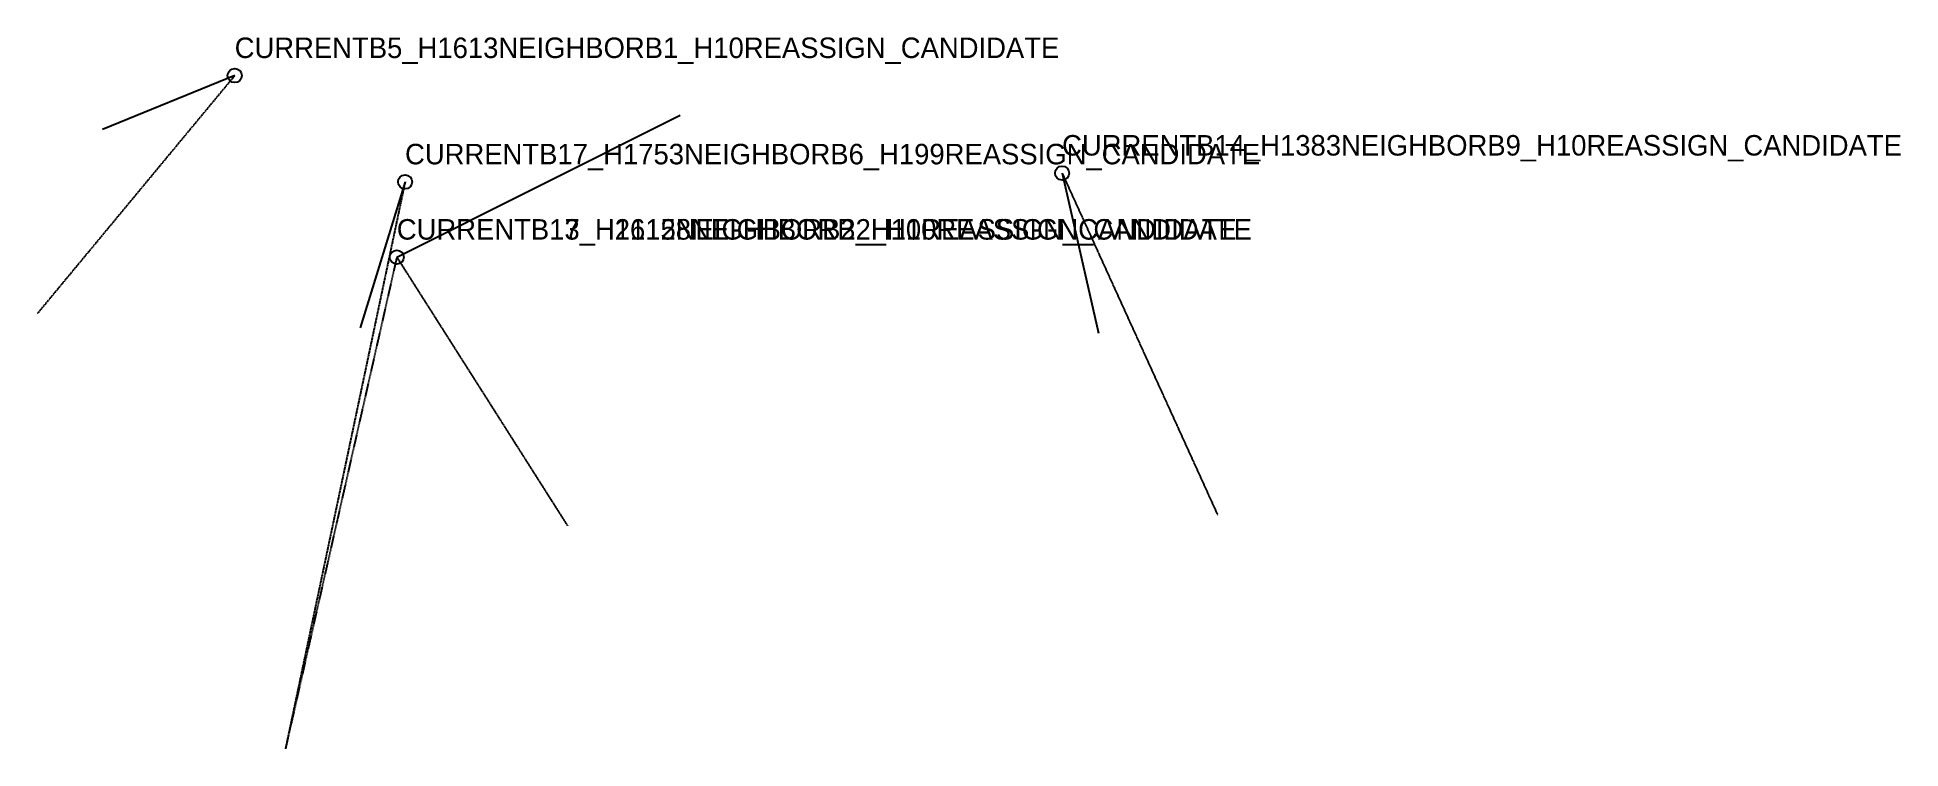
# Model space of a CAD drawing. Header units: metres. Extents: x 5320 to 37120, y 8986 to 21135.
import ezdxf

# ---------------------------------------------------------------- set-up
doc = ezdxf.new("R2010")
doc.units = ezdxf.units.M
doc.linetypes.add('DASHED', pattern=[0.5, 0.25, -0.25])
doc.layers.add('DEBUG_BOUNDARY_LEAKAGE', color=7, linetype='Continuous')

msp = doc.modelspace()

# ---------------------------------------------------------------- linework, layer by layer
at = {"layer": 'DEBUG_BOUNDARY_LEAKAGE', "linetype": 'DASHED'}
for p, q in [((8689.4, 20479.4), (5320.382, 16414.999)), ((22808.3, 18814.4), (25458.14, 12987.864)), ((11596.4, 18664.6), (9555.205, 8986.146)), ((11455.7, 17379.4), (9555.205, 8986.146)), ((11455.7, 17379.4), (14368.409, 12793.505))]:
    msp.add_line(p, q, dxfattribs=at)
at = {"layer": 'DEBUG_BOUNDARY_LEAKAGE'}
for p, q in [((8689.4, 20479.4), (6431.974, 19559.896)), ((11455.7, 17379.4), (16292.83, 19801.877)), ((11455.7, 17379.4), (16292.83, 19801.877)), ((22808.3, 18814.4), (23430.912, 16081.248)), ((11596.4, 18664.6), (10832.504, 16175.564))]:
    msp.add_line(p, q, dxfattribs=at)
for centre in [(8689.4, 20479.4), (11596.4, 18664.6), (22808.3, 18814.4), (11455.7, 17379.4), (11455.7, 17379.4)]:
    msp.add_circle(centre, 120, dxfattribs=at)

# ---------------------------------------------------------------- texts
for s, p in [('CURRENTB5_H1613NEIGHBORB1_H10REASSIGN_CANDIDATE', (8689.4, 20779.4)), ('CURRENTB14_H1383NEIGHBORB9_H10REASSIGN_CANDIDATE', (22808.3, 19114.4)), ('CURRENTB17_H1753NEIGHBORB6_H199REASSIGN_CANDIDATE', (11596.4, 18964.6)), ('CURRENTB13_H21158NEIGHBORB2_H10REASSIGN_CANDIDATE', (11455.7, 17679.4)), ('CURRENTB17_H1612NEIGHBORB2_H10REASSIGN_CANDIDATE', (11455.7, 17679.4))]:
    msp.add_text(s, height=350, dxfattribs=at).set_placement(p)

doc.saveas('drawing.dxf')
